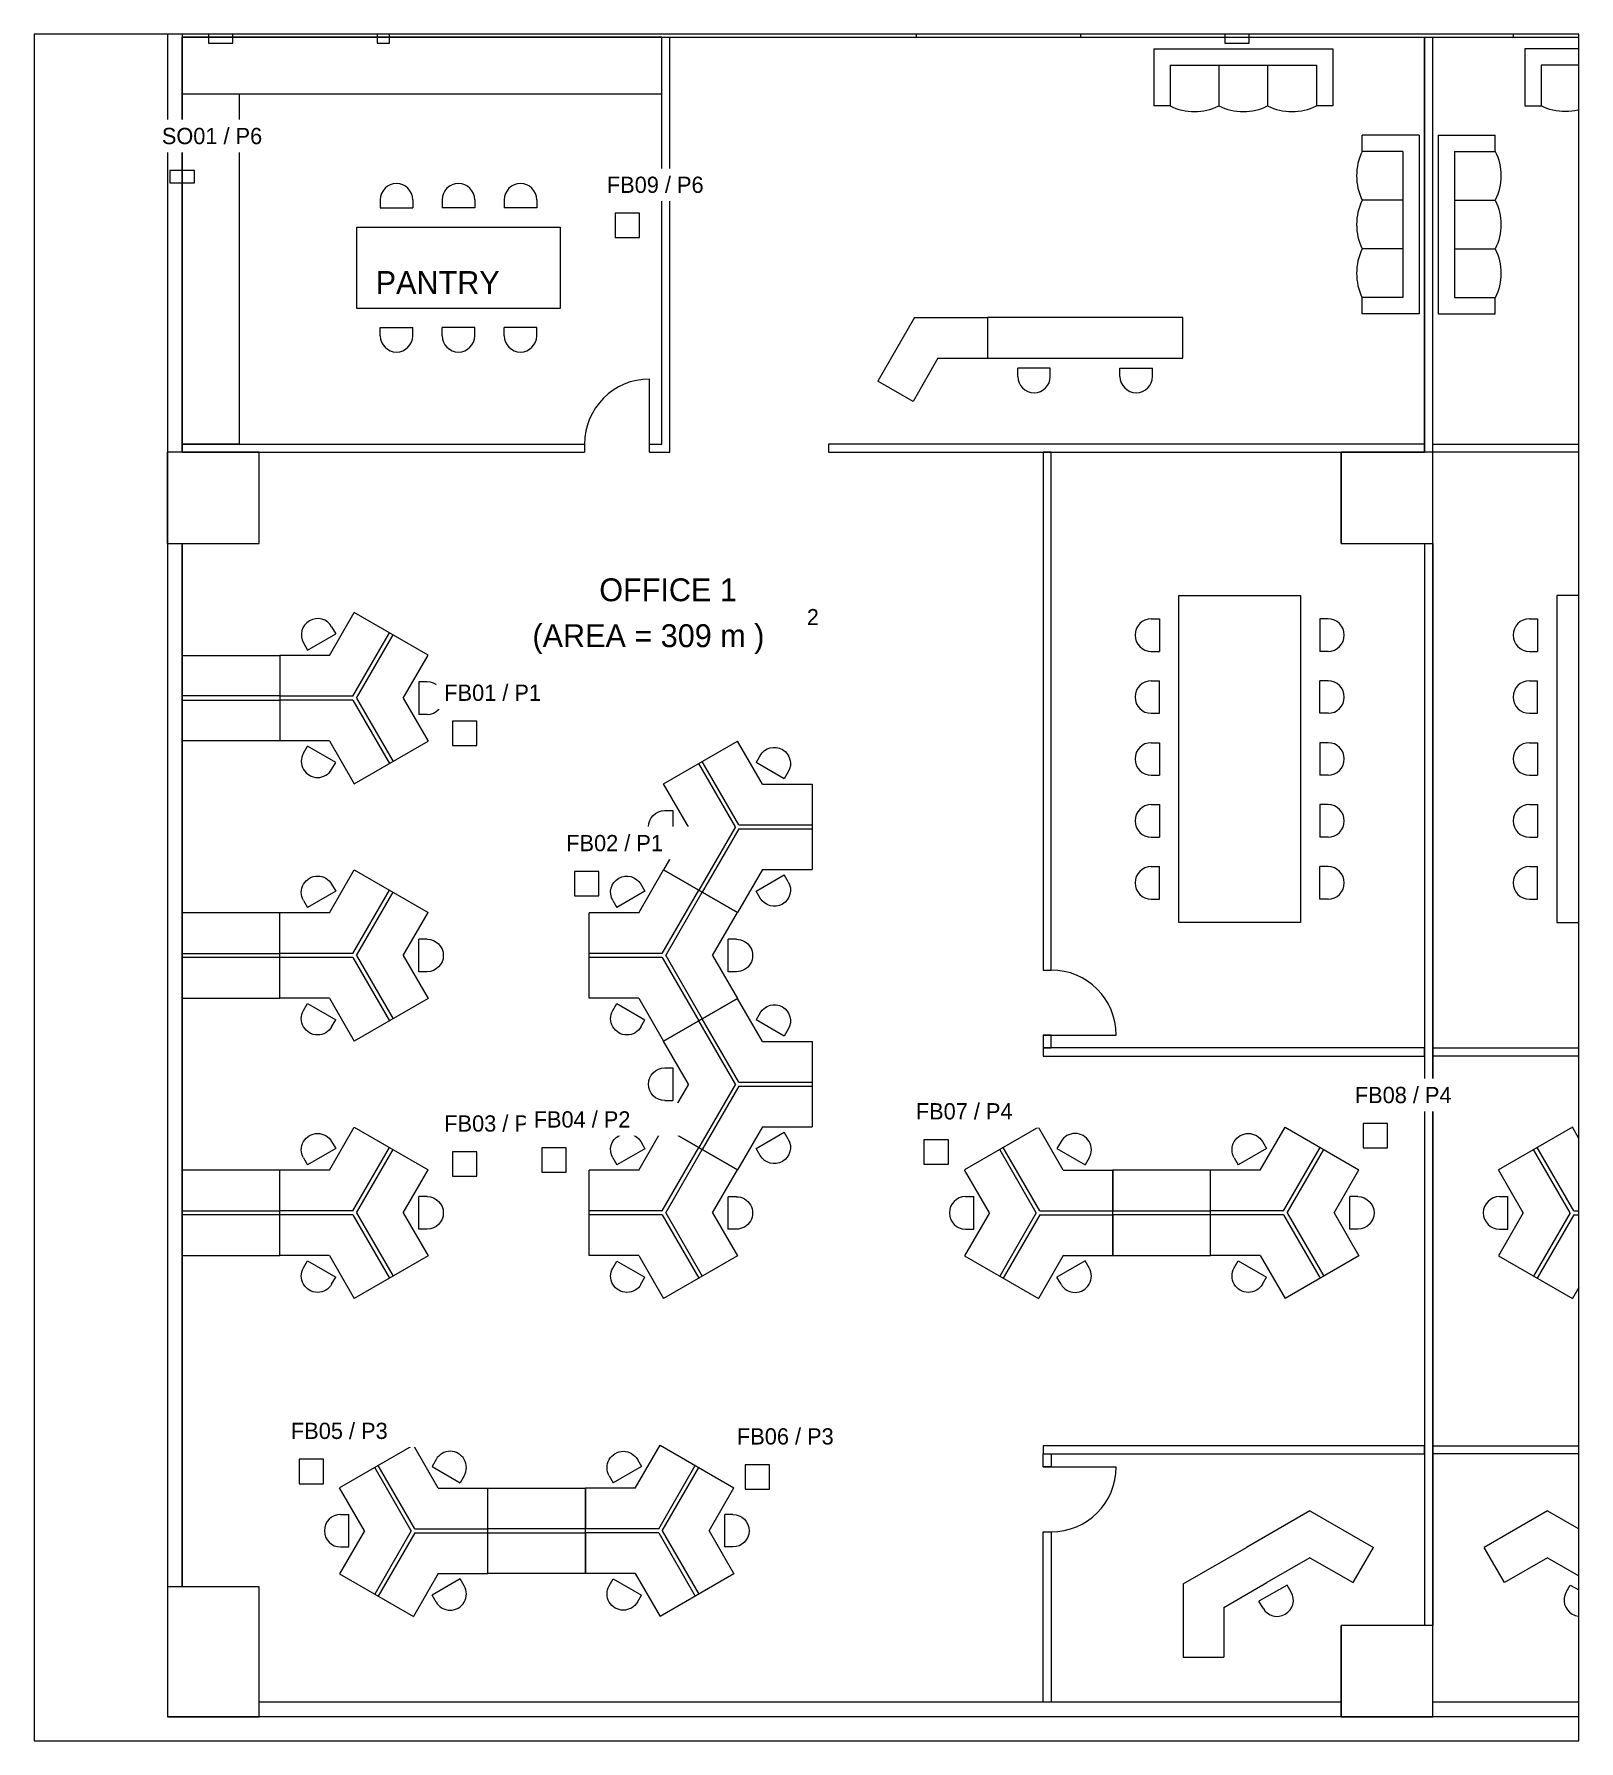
# Paper-space layout 'WORK-POWER' of a CAD drawing. Header units: millimetres. Extents: x 115 to 305, y 43 to 253.
# The model-space entities are those that its viewports show. They can reach past a viewport. Long polylines and large blocks are cut down to what shows.
import ezdxf

# ---------------------------------------------------------------- set-up
doc = ezdxf.new("R2010")
doc.units = ezdxf.units.MM
for name, color, linetype, lineweight in [('ARCH', 7, 'Continuous', 5), ('E-POWER-WORK', 1, 'Continuous', 25), ('Furniture', 9, 'Continuous', 5), ('Power', 1, 'Continuous', 18)]:
    doc.layers.add(name, color=color, linetype=linetype, lineweight=lineweight)

# ---------------------------------------------------------------- blocks, each defined once
blk = doc.blocks.new('desk B')
at = {"layer": 'Furniture', "lineweight": 15}
for p, q in [((-1059, 0), (-1584, -909)), ((-529, -306), (-1059, 0)), ((-529, -306), (0, 0)), ((525, -909), (0, 0)), ((-729, -14), (-729, -114)), ((-729, -114), (-329, -114)), ((-329, -14), (-329, -114)), ((-554, -926), (-1334, -476)), ((-529, -883), (-1309, -433)), ((-529, -883), (250, -433)), ((-504, -926), (275, -476)), ((-1054, -1215), (-1584, -909)), ((-554, -926), (-554, -1826)), ((-504, -926), (-504, -1826)), ((-504, -926), (-504, -1826)), ((-4, -1215), (525, -909)), ((-1407, -1188), (-1320, -1138)), ((-1120, -1484), (-1320, -1138)), ((-1054, -1215), (-1054, -1826)), ((-4, -1215), (-4, -1826)), ((262, -1138), (62, -1484)), ((348, -1188), (262, -1138)), ((-1207, -1534), (-1120, -1484)), ((148, -1534), (62, -1484)), ((-1054, -1826), (-4, -1826))]:
    blk.add_line(p, q, dxfattribs=at)
for centre, start, end in [((-529, -14), 0, 180), ((-1307, -1361), 120, 300), ((248, -1361), 240, 60)]:
    blk.add_arc(centre, 200, start, end, dxfattribs=at)
blk = doc.blocks.new('sofa 3-seater')
at = {"layer": 'Furniture', "lineweight": 15}
for p, q in [((-2200, 0), (0, 0)), ((0, 0), (0, -700)), ((-2200, 0), (-2200, -700)), ((-2000, -200), (-200, -200)), ((-2000, -200), (-2000, -700)), ((-1400, -200), (-1400, -700)), ((-800, -200), (-800, -700)), ((-200, -200), (-200, -700)), ((-2000, -700), (-2200, -700)), ((0, -700), (-200, -700))]:
    blk.add_line(p, q, dxfattribs=at)
for centre in [(-1700, -87), (-1100, -87), (-500, -87)]:
    blk.add_arc(centre, 683, 243.9323, 296.0677, dxfattribs=at)

msp = doc.modelspace()

# ---------------------------------------------------------------- linework, layer by layer
at = {"layer": 'ARCH', "linetype": 'ByBlock', "lineweight": 9}
for p, q in [((64346, -10602), (64346, -33452)), ((64526, -10602), (64526, -17890)), ((64526, -12782), (73555, -12782)), ((73555, -12742), (73555, -12602)), ((73620, -12742), (73555, -12742)), ((73555, -12742), (73555, -12782)), ((73595, -12602), (73595, -12652)), ((73595, -12652), (73620, -12652)), ((73620, -12652), (73620, -12742)), ((75535, -12652), (75510, -12652)), ((75510, -12652), (75510, -12742)), ((75510, -12742), (75575, -12742)), ((75535, -12602), (75535, -12652)), ((75575, -12742), (75575, -12602)), ((75575, -12742), (75575, -12782)), ((75575, -12782), (80896, -12782)), ((80896, -12742), (80896, -12602)), ((80961, -12742), (80896, -12742)), ((80896, -12742), (80896, -12782)), ((80936, -12602), (80936, -12652)), ((80936, -12652), (80961, -12652)), ((80961, -12652), (80961, -12742)), ((64526, -19015), (64526, -31852))]:
    msp.add_line(p, q, dxfattribs=at)
at = {"layer": 'ARCH', "lineweight": 15}
for p, q in [((70426, -17790), (70426, -12782)), ((70526, -17890), (70526, -12782)), ((79808, -17890), (79808, -12782)), ((79908, -17890), (79908, -12782)), ((70275, -17890), (70275, -16990)), ((64526, -17790), (69475, -17790)), ((69475, -17790), (69475, -17790)), ((69475, -17790), (69475, -17890)), ((70275, -17790), (70426, -17790)), ((64346, -19015), (64346, -17890)), ((64526, -17890), (69475, -17890)), ((70275, -17890), (70526, -17890)), ((78783, -19015), (78783, -17890)), ((79808, -19015), (79808, -32327)), ((79908, -19015), (79908, -32327)), ((75115, -25062), (76015, -25062)), ((75115, -30375), (76015, -30375)), ((78783, -33452), (78783, -32327)), ((78783, -33272), (65471, -33272)), ((94084, -33272), (79908, -33272)), ((109346, -33452), (64346, -33452))]:
    msp.add_line(p, q, dxfattribs=at)
for points in [[(64526, -12782), (79808, -12782), (79808, -17890), (78783, -17890), (78783, -19015), (79808, -19015), (79808, -32327), (78783, -32327), (78783, -33272), (65471, -33272), (65471, -31852), (64526, -31852), (64526, -19015), (65471, -19015), (65471, -19015), (65471, -17890), (64526, -17890), (64526, -12782)], [(79908, -12782), (95109, -12782), (95109, -17890), (94084, -17890), (94084, -19015), (95109, -19015), (95109, -32327), (94084, -32327), (94084, -33272), (79908, -33272), (79908, -12782)]]:
    msp.add_lwpolyline(points, dxfattribs=at)
for points in [[(79808, -17790), (72477, -17790), (72477, -17890), (79808, -17890)], [(79908, -17790), (87240, -17790), (87240, -17890), (79908, -17890)], [(64346, -19015), (65471, -19015), (65471, -17890), (64346, -17890)], [(75215, -24262), (75215, -17890), (75115, -17890), (75115, -24262)], [(78783, -19015), (79908, -19015), (79908, -17890), (78783, -17890)], [(75215, -25062), (75115, -25062), (75115, -25221), (75215, -25221)], [(79808, -25221), (75115, -25221), (75115, -25321), (79808, -25321)], [(79908, -25221), (84602, -25221), (84602, -25321), (79908, -25321)], [(79808, -30115), (75115, -30115), (75115, -30215), (79808, -30215)], [(75215, -30375), (75115, -30375), (75115, -30215), (75215, -30215)], [(79908, -30115), (84602, -30115), (84602, -30215), (79908, -30215)], [(75215, -31175), (75215, -33272), (75115, -33272), (75115, -31175)], [(64346, -33452), (65471, -33452), (65471, -31852), (64346, -31852)], [(78783, -33452), (79908, -33452), (79908, -32327), (78783, -32327)]]:
    msp.add_lwpolyline(points, close=True, dxfattribs=at)
for centre, start, end in [((70275, -17790), 90, 180), ((75215, -25062), 0, 90), ((75215, -30375), 270, 0)]:
    msp.add_arc(centre, 800, start, end, dxfattribs=at)
at = {"layer": 'E-POWER-WORK', "lineweight": 15}
for points in [[(64850, -12857), (65150, -12857), (65150, -12707), (64850, -12707)], [(66925, -12857), (67075, -12857), (67075, -12707), (66925, -12707)], [(77350, -12857), (77650, -12857), (77650, -12707), (77350, -12707)], [(64376, -14575), (64676, -14575), (64676, -14425), (64376, -14425)], [(69850, -15250), (70150, -15250), (70150, -14950), (69850, -14950)], [(67850, -21500), (68150, -21500), (68150, -21200), (67850, -21200)], [(69350, -23350), (69650, -23350), (69650, -23050), (69350, -23050)], [(79050, -26450), (79350, -26450), (79350, -26150), (79050, -26150)], [(73650, -26650), (73950, -26650), (73950, -26350), (73650, -26350)], [(67850, -26800), (68150, -26800), (68150, -26500), (67850, -26500)], [(65964, -30582), (66264, -30582), (66264, -30282), (65964, -30282)], [(71450, -30650), (71750, -30650), (71750, -30350), (71450, -30350)]]:
    msp.add_lwpolyline(points, close=True, dxfattribs=at)
at = {"layer": 'Furniture', "lineweight": 15}
for p, q in [((66962, -14785), (66962, -14885)), ((66962, -14885), (67362, -14885)), ((67362, -14785), (67362, -14885)), ((67724, -14785), (67724, -14885)), ((68124, -14885), (67724, -14885)), ((68124, -14785), (68124, -14885)), ((68487, -14785), (68487, -14885)), ((68887, -14885), (68487, -14885)), ((68887, -14785), (68887, -14885)), ((66962, -16358), (67362, -16358)), ((66962, -16458), (66962, -16358)), ((67362, -16458), (67362, -16358)), ((68124, -16358), (67724, -16358)), ((67724, -16458), (67724, -16358)), ((68124, -16458), (68124, -16358)), ((68887, -16358), (68487, -16358)), ((68487, -16458), (68487, -16358)), ((68887, -16458), (68887, -16358)), ((73533, -16235), (73083, -17015)), ((73533, -16235), (74433, -16235)), ((73533, -16235), (74433, -16235)), ((73821, -16735), (73516, -17265)), ((73821, -16735), (74433, -16735)), ((75204, -16858), (74804, -16858)), ((74804, -16958), (74804, -16858)), ((75204, -16958), (75204, -16858)), ((76061, -16858), (76461, -16858)), ((76061, -16958), (76061, -16858)), ((76461, -16958), (76461, -16858)), ((73516, -17265), (73083, -17015)), ((76446, -19941), (76546, -19941)), ((76546, -19941), (76546, -20341)), ((78520, -19941), (78520, -20341)), ((78620, -19941), (78520, -19941)), ((81097, -19941), (81197, -19941)), ((81197, -19941), (81197, -20341)), ((76446, -20341), (76546, -20341)), ((78620, -20341), (78520, -20341)), ((81097, -20341), (81197, -20341)), ((76446, -20703), (76546, -20703)), ((76546, -21103), (76546, -20703)), ((78520, -21103), (78520, -20703)), ((78620, -20703), (78520, -20703)), ((81097, -20703), (81197, -20703)), ((81197, -21103), (81197, -20703)), ((76446, -21103), (76546, -21103)), ((78620, -21103), (78520, -21103)), ((81097, -21103), (81197, -21103)), ((76446, -21465), (76546, -21465)), ((76546, -21465), (76546, -21865)), ((78520, -21465), (78520, -21865)), ((78620, -21465), (78520, -21465)), ((81097, -21465), (81197, -21465)), ((81197, -21465), (81197, -21865)), ((76446, -21865), (76546, -21865)), ((78620, -21865), (78520, -21865)), ((81097, -21865), (81197, -21865)), ((76446, -22227), (76546, -22227)), ((76546, -22227), (76546, -22627)), ((78520, -22227), (78520, -22627)), ((78620, -22227), (78520, -22227)), ((81097, -22227), (81197, -22227)), ((81197, -22227), (81197, -22627)), ((76446, -22627), (76546, -22627)), ((78620, -22627), (78520, -22627)), ((81097, -22627), (81197, -22627)), ((76446, -22990), (76546, -22990)), ((76546, -23390), (76546, -22990)), ((78520, -23390), (78520, -22990)), ((78620, -22990), (78520, -22990)), ((81097, -22990), (81197, -22990)), ((81197, -23390), (81197, -22990)), ((76446, -23390), (76546, -23390)), ((78620, -23390), (78520, -23390)), ((81097, -23390), (81197, -23390)), ((78398, -30916), (77619, -31366)), ((78398, -30916), (79178, -31366)), ((81319, -30916), (80539, -31366)), ((81319, -30916), (82098, -31366)), ((76839, -31816), (77619, -31366)), ((78398, -31493), (77869, -31799)), ((78398, -31493), (78928, -31799)), ((78928, -31799), (79178, -31366)), ((80789, -31799), (80539, -31366)), ((81319, -31493), (80789, -31799)), ((81319, -31493), (81848, -31799)), ((76839, -31816), (76839, -32716)), ((76839, -31816), (76839, -32716)), ((77339, -32105), (77869, -31799)), ((78117, -31829), (77770, -32029)), ((78167, -31915), (78117, -31829)), ((81550, -31915), (81600, -31829)), ((81600, -31829), (81946, -32029)), ((77339, -32105), (77339, -32716)), ((77820, -32115), (77770, -32029)), ((76839, -32716), (77339, -32716))]:
    msp.add_line(p, q, dxfattribs=at)
for points in [[(70426, -12782), (64526, -12782), (64526, -13482), (70426, -13482)], [(64526, -13482), (65226, -13482), (65226, -17790), (64526, -17790)], [(66674, -15122), (69174, -15122), (69174, -16122), (66674, -16122)], [(74433, -16235), (74433, -16735), (76833, -16735), (76833, -16235)], [(76783, -23677), (76783, -19653), (78283, -19653), (78283, -23677)], [(82934, -23677), (82934, -19653), (81434, -19653), (81434, -23677)], [(65726, -20390), (65726, -20890), (64526, -20890), (64526, -20390)], [(65726, -20940), (65726, -21440), (64526, -21440), (64526, -20940)], [(65726, -24058), (65726, -23558), (64526, -23558), (64526, -24058)], [(65726, -24608), (65726, -24108), (64526, -24108), (64526, -24608)], [(65726, -27226), (65726, -26726), (64526, -26726), (64526, -27226)], [(77174, -27226), (77174, -26726), (75974, -26726), (75974, -27226)], [(65726, -27776), (65726, -27276), (64526, -27276), (64526, -27776)], [(77174, -27776), (77174, -27276), (75974, -27276), (75974, -27776)], [(68287, -31136), (68287, -30636), (69487, -30636), (69487, -31136)], [(68287, -31686), (68287, -31186), (69487, -31186), (69487, -31686)]]:
    msp.add_lwpolyline(points, close=True, dxfattribs=at)
for centre, start, end in [((67162, -14785), 0, 180), ((67924, -14785), 0, 180), ((68687, -14785), 0, 180), ((67162, -16458), 180, 0), ((67924, -16458), 180, 0), ((68687, -16458), 180, 0), ((75004, -16958), 180, 0), ((76261, -16958), 180, 0), ((76446, -20141), 90, 270), ((78620, -20141), 270, 90), ((81097, -20141), 90, 270), ((76446, -20903), 90, 270), ((78620, -20903), 270, 90), ((81097, -20903), 90, 270), ((76446, -21665), 90, 270), ((78620, -21665), 270, 90), ((81097, -21665), 90, 270), ((76446, -22427), 90, 270), ((78620, -22427), 270, 90), ((81097, -22427), 90, 270), ((76446, -23190), 90, 270), ((78620, -23190), 270, 90), ((81097, -23190), 90, 270), ((77994, -32015), 210, 30), ((81723, -32015), 150, 330)]:
    msp.add_arc(centre, 200, start, end, dxfattribs=at)

# ---------------------------------------------------------------- block references
msp.add_blockref('sofa 3-seater', (78677, -12929), dxfattribs=at)
at = {"layer": 'Furniture', "lineweight": 15, "xscale": -1}
msp.add_blockref('sofa 3-seater', (81040, -12929), dxfattribs=at)
at = {"layer": 'Furniture', "lineweight": 15}
for name, p, rotation in [('sofa 3-seater', (79741, -16189), 270), ('desk B', (67552, -21445), 270), ('desk B', (74148, -26721), 90.00000000000001), ('desk B', (80716, -26721), 90.00000000000001), ('desk B', (66461, -30632), 90)]:
    msp.add_blockref(name, p, dxfattribs=dict(at, rotation=rotation))
at = {"layer": 'Furniture', "lineweight": 15, "xscale": -1}
for name, p, rotation in [('sofa 3-seater', (79976, -16189), 90), ('desk B', (70447, -23029), 90), ('desk B', (69530, -23558), 29.99999999999997), ('desk B', (67552, -23554), 270), ('desk B', (70447, -26196), 90), ('desk B', (69530, -26726), 29.99999999999997), ('desk B', (67552, -26721), 270), ('desk B', (79000, -26721), 270), ('desk B', (71313, -30632), 270)]:
    msp.add_blockref(name, p, dxfattribs=dict(at, rotation=rotation))

# ---------------------------------------------------------------- texts
at = {"layer": 'ARCH', "linetype": 'ByBlock', "lineweight": 9}
for s, height, p in [('PANTRY', 281.2, (66906, -15943)), ('OFFICE 1', 281.2, (69656, -19724)), (' 2', 196.9, (72137, -20017)), ('(AREA = 309 m )', 281.25, (68834, -20289))]:
    msp.add_text(s, height=height, dxfattribs=at).set_placement(p)

# ---------------------------------------------------------------- next in the draw order: texts
at = {"layer": 'E-POWER-WORK', "lineweight": 15, "char_height": 200, "width": 1700, "attachment_point": 1, "bg_fill": 3, "box_fill_scale": 1.5, "bg_fill_color": 256, "bg_fill_true_color": 13158600, "bg_fill_transparency": 0}
for s, insert in [('SO01 / P6', (64276, -13900)), ('FB09 / P6', (69750, -14500)), ('FB01 / P1', (67750, -20750)), ('FB02 / P1', (69250, -22600)), ('FB08 / P4', (78950, -25700)), ('FB07 / P4', (73550, -25900)), ('FB03 / P2', (67750, -26050)), ('FB05 / P3', (65864, -29832)), ('FB06 / P3', (71350, -29900))]:
    msp.add_mtext(s, dxfattribs=dict(at, insert=insert))

# ---------------------------------------------------------------- next in the draw order: linework, layer by layer
at = {"layer": 'E-POWER-WORK', "lineweight": 15}
msp.add_lwpolyline([(68950, -26750), (69250, -26750), (69250, -26450), (68950, -26450)], close=True, dxfattribs=at)

# ---------------------------------------------------------------- next in the draw order: texts
at = {"layer": 'E-POWER-WORK', "lineweight": 15, "insert": (68850, -26000), "char_height": 200, "width": 1700, "attachment_point": 1, "bg_fill": 3, "box_fill_scale": 1.5, "bg_fill_color": 256, "bg_fill_true_color": 13158600, "bg_fill_transparency": 0}
msp.add_mtext('FB04 / P2', dxfattribs=at)

psp = doc.layouts.new('WORK-POWER')

# ---------------------------------------------------------------- viewports
at = {"layer": 'Power', "lineweight": 15, "view_target_point": (72000, -23378)}
psp.add_viewport(center=(210, 148), size=(190, 210), view_center_point=(205, 131.5), view_height=21000, dxfattribs=at)

doc.saveas('drawing.dxf')
